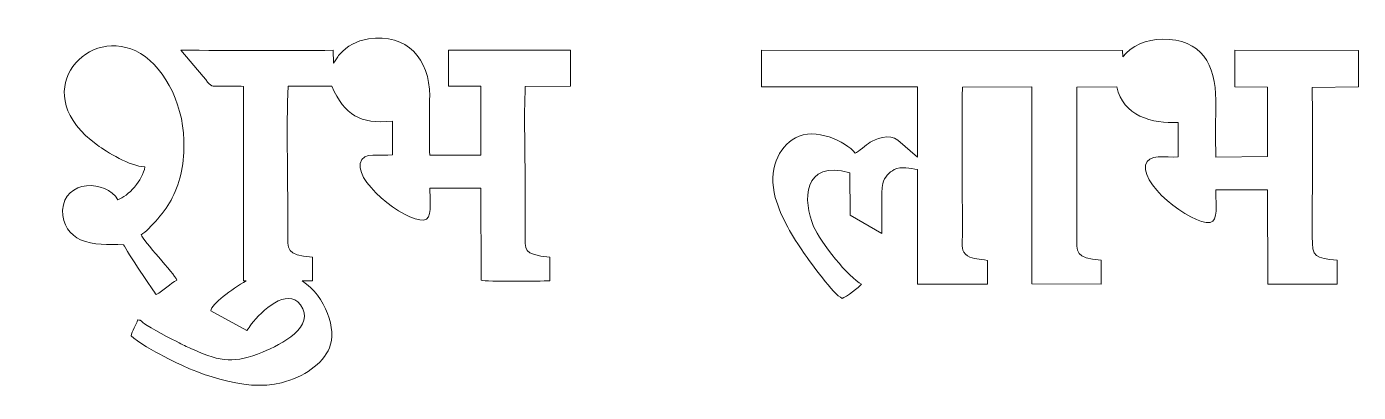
# Model space of a CAD drawing. Header units: millimetres. Extents: x -224 to 212, y -59 to 61.
import ezdxf

# ---------------------------------------------------------------- set-up
doc = ezdxf.new("R2010")
doc.units = ezdxf.units.MM
doc.header["$MEASUREMENT"] = 0
doc.layers.add('Layer 1', color=7, linetype='Continuous')

msp = doc.modelspace()

# ---------------------------------------------------------------- linework, layer by layer
at = {"layer": 'Layer 1', "color": 250, "lineweight": 20}
for points, knots in [([(-185.122, 14.6481), (-185.743, 10.2763), (-190.6857, 4.9693), (-193.9646, 3.866), (-197.7686, 10.4651), (-211.5833, 10.5831), (-212.0435, 0.4307), (-212.2618, -4.4338), (-209.4977, -7.7156), (-206.1671, -9.2304), (-201.9664, -11.145), (-197.1358, -10.7703), (-192.1149, -10.875), (-191.1326, -12.9843), (-182.085, -26.5365), (-181.4006, -27.1914), (-179.0952, -26.0836), (-176.7293, -23.4198), (-174.6658, -22.5068), (-175.5715, -20.1896), (-185.7312, -9.6759), (-186.3684, -7.5814), (-183.5231, -5.8689), (-178.1409, 0.4602), (-176.1556, 4.4899), (-173.4062, 10.0698), (-172.1672, 15.9963), (-172.356, 23.3712), (-172.682, 36.1195), (-179.5952, 48.6333), (-188.1148, 52.6188), (-205.1568, 60.5896), (-223.8227, 38.2391), (-200.6861, 21.7709), (-197.5665, 19.551), (-190.0883, 14.7263), (-185.122, 14.6481)], [0, 0, 0, 0, 0.08333333, 0.08333333, 0.08333333, 0.16666667, 0.16666667, 0.16666667, 0.25, 0.25, 0.25, 0.33333333, 0.33333333, 0.33333333, 0.41666667, 0.41666667, 0.41666667, 0.5, 0.5, 0.5, 0.58333333, 0.58333333, 0.58333333, 0.66666667, 0.66666667, 0.66666667, 0.75, 0.75, 0.75, 0.83333333, 0.83333333, 0.83333333, 0.91666667, 0.91666667, 0.91666667, 1, 1, 1, 1]), ([(-123.3821, 48.6128), (-123.3821, 48.6128), (-123.4807, 52.8254), (-123.4807, 52.8254), (-137.896, 52.7041), (-157.8921, 52.8192), (-173.3178, 52.8254), (-173.3178, 52.8254), (-166.0474, 44.2321), (-166.0474, 44.2321), (-163.4766, 41.1716), (-164.0181, 41.0137), (-161.1124, 41.0429), (-159.0149, 41.0667), (-154.6723, 41.2791), (-152.8244, 40.9234), (-152.8244, 40.9234), (-152.8138, -22.7206), (-152.8138, -22.7206), (-152.8138, -22.7206), (-151.952, -22.721), (-151.952, -22.721), (-156.7945, -25.4498), (-163.2691, -30.3702), (-163.5916, -32.4981), (-163.5916, -32.4981), (-151.8219, -38.9258), (-151.8219, -38.9258), (-151.1446, -38.2418), (-150.9597, -37.7203), (-150.2186, -36.7859), (-146.9741, -32.6924), (-138.6308, -24.6154), (-134.2178, -30.5856), (-128.978, -37.676), (-140.5402, -43.5467), (-146.6188, -46.0626), (-155.6951, -49.8239), (-160.1258, -49.3112), (-169.2676, -45.2477), (-171.0961, -44.4333), (-172.2768, -43.9117), (-173.9208, -43.045), (-176.0293, -41.9328), (-183.6421, -37.9777), (-185.2167, -36.781), (-186.9553, -35.4605), (-186.3036, -35.6653), (-187.4981, -35.5051), (-187.9312, -37.0115), (-189.4858, -39.3288), (-189.6225, -40.6728), (-187.8388, -42.7433), (-181.6451, -45.9777), (-179.0863, -47.3744), (-169.0982, -52.8261), (-152.6567, -59.256), (-140.4376, -56.1074), (-133.103, -54.217), (-127.0058, -50.031), (-124.746, -44.639), (-122.2734, -38.7369), (-125.8493, -27.7684), (-133.6418, -22.7308), (-133.6418, -22.7308), (-130.3304, -22.7325), (-130.3304, -22.7325), (-130.3304, -22.7325), (-130.3127, -14.9591), (-130.3127, -14.9591), (-139.1688, -14.1685), (-138.3132, -12.4976), (-138.3132, -6.7879), (-138.3132, 7.6079), (-138.8577, 27.9867), (-138.2764, 41.0415), (-138.2764, 41.0415), (-123.9851, 41.046), (-123.9851, 41.046), (-119.6429, 31.3834), (-114.8552, 28.7578), (-104.1557, 29.5691), (-104.1557, 29.5691), (-104.0982, 18.5759), (-104.0982, 18.5759), (-108.0581, 17.8561), (-113.7886, 20.0349), (-114.6499, 15.7604), (-116.0851, 8.6201), (-97.3586, -5.1298), (-92.9576, -2.4749), (-91.0133, -0.8438), (-92.0047, 4.8866), (-91.8852, 7.7083), (-91.8852, 7.7083), (-75.2354, 7.7083), (-75.2354, 7.7083), (-75.2354, 7.7083), (-75.054, -22.5392), (-75.054, -22.5392), (-73.4375, -23.0789), (-55.8878, -22.7339), (-52.6579, -22.7281), (-52.6579, -22.7281), (-52.6517, -14.9679), (-52.6517, -14.9679), (-61.5886, -14.073), (-60.7025, -12.5741), (-60.7007, -7.0786), (-60.7007, -1.7627), (-60.7007, 3.5532), (-60.7007, 8.8705), (-60.7007, 19.2457), (-61.1595, 30.6902), (-60.6653, 40.9323), (-60.6653, 40.9323), (-45.8404, 41.0827), (-45.8404, 41.0827), (-45.8404, 41.0827), (-45.8373, 52.8223), (-45.8373, 52.8223), (-45.8373, 52.8223), (-85.7637, 52.8254), (-85.7637, 52.8254), (-85.7637, 52.8254), (-85.7655, 41.0827), (-85.7655, 41.0827), (-85.7655, 41.0827), (-75.2487, 41.0415), (-75.2487, 41.0415), (-75.2487, 41.0415), (-75.2089, 18.4595), (-75.2089, 18.4595), (-75.2089, 18.4595), (-91.9366, 18.452), (-91.9366, 18.452), (-92.2082, 24.7797), (-91.9498, 31.5989), (-91.9498, 37.8691), (-91.9529, 50.0272), (-99.288, 58.4757), (-111.9584, 56.5468), (-115.9643, 55.9359), (-118.9098, 54.2397), (-121.3952, 51.511), (-122.4128, 50.3961), (-122.5517, 49.6719), (-123.3821, 48.6128)], [0, 0, 0, 0, 0.02040816, 0.02040816, 0.02040816, 0.04081633, 0.04081633, 0.04081633, 0.06122449, 0.06122449, 0.06122449, 0.08163265, 0.08163265, 0.08163265, 0.10204082, 0.10204082, 0.10204082, 0.12244898, 0.12244898, 0.12244898, 0.14285714, 0.14285714, 0.14285714, 0.16326531, 0.16326531, 0.16326531, 0.18367347, 0.18367347, 0.18367347, 0.20408163, 0.20408163, 0.20408163, 0.2244898, 0.2244898, 0.2244898, 0.24489796, 0.24489796, 0.24489796, 0.26530612, 0.26530612, 0.26530612, 0.28571429, 0.28571429, 0.28571429, 0.30612245, 0.30612245, 0.30612245, 0.32653061, 0.32653061, 0.32653061, 0.34693878, 0.34693878, 0.34693878, 0.36734694, 0.36734694, 0.36734694, 0.3877551, 0.3877551, 0.3877551, 0.40816327, 0.40816327, 0.40816327, 0.42857143, 0.42857143, 0.42857143, 0.44897959, 0.44897959, 0.44897959, 0.46938776, 0.46938776, 0.46938776, 0.48979592, 0.48979592, 0.48979592, 0.51020408, 0.51020408, 0.51020408, 0.53061224, 0.53061224, 0.53061224, 0.55102041, 0.55102041, 0.55102041, 0.57142857, 0.57142857, 0.57142857, 0.59183673, 0.59183673, 0.59183673, 0.6122449, 0.6122449, 0.6122449, 0.63265306, 0.63265306, 0.63265306, 0.65306122, 0.65306122, 0.65306122, 0.67346939, 0.67346939, 0.67346939, 0.69387755, 0.69387755, 0.69387755, 0.71428571, 0.71428571, 0.71428571, 0.73469388, 0.73469388, 0.73469388, 0.75510204, 0.75510204, 0.75510204, 0.7755102, 0.7755102, 0.7755102, 0.79591837, 0.79591837, 0.79591837, 0.81632653, 0.81632653, 0.81632653, 0.83673469, 0.83673469, 0.83673469, 0.85714286, 0.85714286, 0.85714286, 0.87755102, 0.87755102, 0.87755102, 0.89795918, 0.89795918, 0.89795918, 0.91836735, 0.91836735, 0.91836735, 0.93877551, 0.93877551, 0.93877551, 0.95918367, 0.95918367, 0.95918367, 0.97959184, 0.97959184, 0.97959184, 1, 1, 1, 1]), ([(134.8367, 50.6392), (134.8367, 50.6392), (134.6994, 52.809), (134.6994, 52.809), (134.6994, 52.809), (16.6659, 52.8226), (16.6659, 52.8226), (16.6659, 52.8226), (16.6151, 40.8275), (16.6151, 40.8275), (16.6151, 40.8275), (67.6551, 40.8207), (67.6551, 40.8207), (67.6551, 40.8207), (67.6738, 17.8223), (67.6738, 17.8223), (67.6738, 17.8223), (61.1931, 23.3384), (61.1931, 23.3384), (58.7639, 25.7455), (53.4699, 23.6028), (52.1511, 22.6993), (50.7915, 21.7686), (48.3742, 19.6378), (47.2808, 19.1343), (44.143, 22.9858), (34.2432, 27.7238), (27.6964, 24.1521), (22.1786, 21.1431), (18.6984, 13.4741), (21.1446, 4.6372), (22.9906, -2.0299), (27.015, -8.5954), (30.4172, -13.4368), (32.8752, -16.9373), (40.1272, -27.1406), (43.0208, -28.4442), (44.2278, -28.1848), (48.681, -24.6894), (49.371, -23.8079), (45.1754, -21.7872), (35.9892, -10.1346), (33.677, -4.849), (30.0849, 3.3573), (30.0832, 17.0781), (45.5161, 12.691), (45.5161, 12.691), (45.6161, -1.1705), (45.6161, -1.1705), (45.6161, -1.1705), (55.994, -7.1629), (55.994, -7.1629), (56.1212, -3.4725), (55.6499, 6.5985), (56.2788, 9.2379), (56.7518, 11.2314), (58.4537, 12.8774), (60.0811, 13.7437), (62.2204, 14.8828), (65.326, 14.0929), (67.6518, 13.7844), (67.6518, 13.7844), (67.6789, -23.8062), (67.6789, -23.8062), (67.6789, -23.8062), (90.5349, -23.8248), (90.5349, -23.8248), (90.5349, -23.8248), (90.5146, -16.0508), (90.5146, -16.0508), (87.9718, -15.4032), (86.0682, -15.8304), (84.0475, -14.4793), (81.8624, -13.0198), (82.3439, -11.4009), (82.3506, -8.1665), (82.3744, 7.9953), (82.1252, 24.7691), (82.3744, 40.7784), (82.3744, 40.7784), (105.0406, 40.8207), (105.0406, 40.8207), (105.0406, 40.8207), (105.0762, -23.7316), (105.0762, -23.7316), (105.0762, -23.7316), (127.8034, -23.8401), (127.8034, -23.8401), (127.8034, -23.8401), (127.7882, -15.8999), (127.7882, -15.8999), (119.1461, -15.2727), (119.7615, -13.3876), (119.7564, -7.8359), (119.7564, -7.8359), (119.7649, 40.7156), (119.7649, 40.7156), (119.7649, 40.7156), (132.9296, 40.819), (132.9296, 40.819), (134.7452, 31.4481), (144.5484, 28.6341), (152.9192, 29.1817), (152.9192, 29.1817), (152.9141, 17.8918), (152.9141, 17.8918), (148.8643, 17.5731), (143.0431, 19.1343), (142.2904, 15.1405), (140.8868, 7.7004), (160.1152, -6.1374), (164.3294, -3.1945), (166.011, -1.4756), (165.1482, 4.3812), (165.316, 7.1257), (165.316, 7.1257), (182.1626, 7.141), (182.1626, 7.141), (182.1626, 7.141), (182.3322, -23.8062), (182.3322, -23.8062), (182.3322, -23.8062), (204.9628, -23.8316), (204.9628, -23.8316), (204.9628, -23.8316), (204.9679, -15.9507), (204.9679, -15.9507), (197.8193, -15.0981), (196.8022, -15.2642), (196.7971, -8.1665), (196.7836, 7.775), (197.1056, 25.0522), (196.7971, 40.6631), (196.7971, 40.6631), (211.9113, 40.8411), (211.9113, 40.8411), (211.9113, 40.8411), (211.9147, 52.7378), (211.9147, 52.7378), (211.9147, 52.7378), (171.5424, 52.8243), (171.5424, 52.8243), (171.5424, 52.8243), (171.5119, 40.836), (171.5119, 40.836), (171.5119, 40.836), (182.1694, 40.7885), (182.1694, 40.7885), (182.1694, 40.7885), (182.1745, 18.0003), (182.1745, 18.0003), (182.1745, 18.0003), (165.3109, 17.824), (165.3109, 17.824), (165.0261, 23.8639), (165.2583, 30.4123), (165.2583, 36.4896), (165.2566, 48.11), (160.6763, 56.5418), (147.6658, 56.4994), (142.7939, 56.4825), (137.4235, 54.2296), (134.8367, 50.6392)], [0, 0, 0, 0, 0.01851852, 0.01851852, 0.01851852, 0.03703704, 0.03703704, 0.03703704, 0.05555556, 0.05555556, 0.05555556, 0.07407407, 0.07407407, 0.07407407, 0.09259259, 0.09259259, 0.09259259, 0.11111111, 0.11111111, 0.11111111, 0.12962963, 0.12962963, 0.12962963, 0.14814815, 0.14814815, 0.14814815, 0.16666667, 0.16666667, 0.16666667, 0.18518519, 0.18518519, 0.18518519, 0.2037037, 0.2037037, 0.2037037, 0.22222222, 0.22222222, 0.22222222, 0.24074074, 0.24074074, 0.24074074, 0.25925926, 0.25925926, 0.25925926, 0.27777778, 0.27777778, 0.27777778, 0.2962963, 0.2962963, 0.2962963, 0.31481481, 0.31481481, 0.31481481, 0.33333333, 0.33333333, 0.33333333, 0.35185185, 0.35185185, 0.35185185, 0.37037037, 0.37037037, 0.37037037, 0.38888889, 0.38888889, 0.38888889, 0.40740741, 0.40740741, 0.40740741, 0.42592593, 0.42592593, 0.42592593, 0.44444444, 0.44444444, 0.44444444, 0.46296296, 0.46296296, 0.46296296, 0.48148148, 0.48148148, 0.48148148, 0.5, 0.5, 0.5, 0.51851852, 0.51851852, 0.51851852, 0.53703704, 0.53703704, 0.53703704, 0.55555556, 0.55555556, 0.55555556, 0.57407407, 0.57407407, 0.57407407, 0.59259259, 0.59259259, 0.59259259, 0.61111111, 0.61111111, 0.61111111, 0.62962963, 0.62962963, 0.62962963, 0.64814815, 0.64814815, 0.64814815, 0.66666667, 0.66666667, 0.66666667, 0.68518519, 0.68518519, 0.68518519, 0.7037037, 0.7037037, 0.7037037, 0.72222222, 0.72222222, 0.72222222, 0.74074074, 0.74074074, 0.74074074, 0.75925926, 0.75925926, 0.75925926, 0.77777778, 0.77777778, 0.77777778, 0.7962963, 0.7962963, 0.7962963, 0.81481481, 0.81481481, 0.81481481, 0.83333333, 0.83333333, 0.83333333, 0.85185185, 0.85185185, 0.85185185, 0.87037037, 0.87037037, 0.87037037, 0.88888889, 0.88888889, 0.88888889, 0.90740741, 0.90740741, 0.90740741, 0.92592593, 0.92592593, 0.92592593, 0.94444444, 0.94444444, 0.94444444, 0.96296296, 0.96296296, 0.96296296, 0.98148148, 0.98148148, 0.98148148, 1, 1, 1, 1])]:
    msp.add_open_spline(points, degree=3, knots=knots, dxfattribs=at)

doc.saveas('drawing.dxf')
